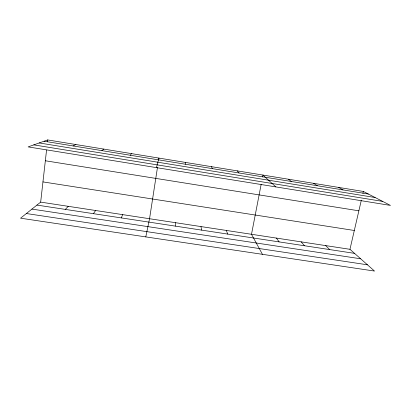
<?xml version="1.0" encoding="UTF-8"?>
<svg xmlns="http://www.w3.org/2000/svg" width="411" height="411" viewBox="0 0 411 411"><rect width="100%" height="100%" fill="white"/><g stroke="black" fill="none" stroke-linecap="round" stroke-linejoin="round"><path stroke-width="0.62" d="M40.663 202.114L349.961 249.307L374.519 271.065L20.55 218.19L40.663 202.114L46.561 150.036M47.486 141.826L47.702 139.935L363.35 191.449L390.45 205.413L28.133 146.897L47.702 139.935M157.49 167.318L149.553 218.729L145.792 236.895M158.631 159.93L158.913 158.086L156.457 167.621M261.155 184.359L251.501 234.285L262.429 254.322M262.593 176.925L262.953 175.065L275.843 186.902M349.961 249.307L361.326 200.198M362.918 193.324L363.35 191.449M121.271 217.902L122.704 214.629M93.431 213.669L95.609 210.499M130.282 155.255L131.499 153.611M65.323 209.399L68.262 206.322M101.83 150.621L103.834 149.095M73.101 145.946L75.901 144.538M31.935 209.091L360.668 258.791M26.376 213.535L367.444 264.802M36.944 205.084L354.529 253.356M42.95 181.903L354.313 230.489M45.344 160.768L358.87 210.817M33.815 144.877L382.631 201.385M44.095 141.22L368.379 194.043M39.225 142.951L375.145 197.527M338.582 187.406L342.969 189.903M313.593 183.332L317.328 185.726M288.383 179.217L291.45 181.513M325.661 245.598L329.612 249.569M301.155 241.858L304.479 245.747M237.291 170.878L238.986 172.964M276.433 238.087L279.115 241.894M211.398 166.65L212.395 168.633M226.348 230.448L227.715 234.08M200.974 226.574L201.667 230.124M185.274 162.386L185.551 164.261M175.379 222.67L175.379 226.127"/></g></svg>
